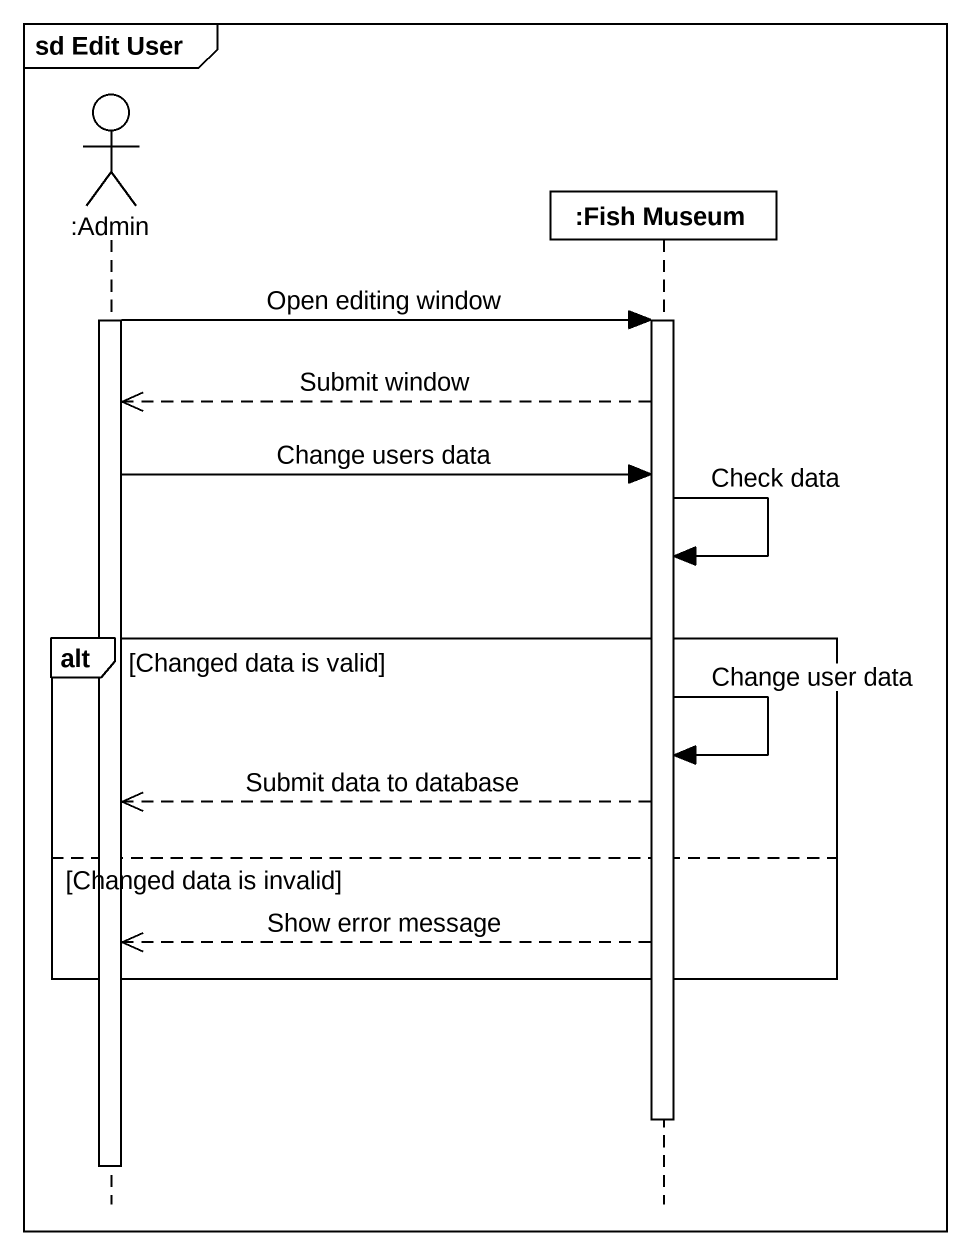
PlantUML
@startuml
mainframe sd Edit User
hide footbox
actor ":Admin" as Admin
participant ":Fish Museum" as Fish_Museum

activate Admin
Admin -> Fish_Museum : Open editing window
activate Fish_Museum
Fish_Museum -->> Admin : Submit window
Admin -> Fish_Museum : Change users data
Fish_Museum -> Fish_Museum : Check data
alt Changed data is valid
  Fish_Museum -> Fish_Museum : Change user data
  Fish_Museum -->> Admin : Submit data to database
else Changed data is invalid
  Fish_Museum -->> Admin : Show error message
end
deactivate Fish_Museum
deactivate Admin
@enduml
